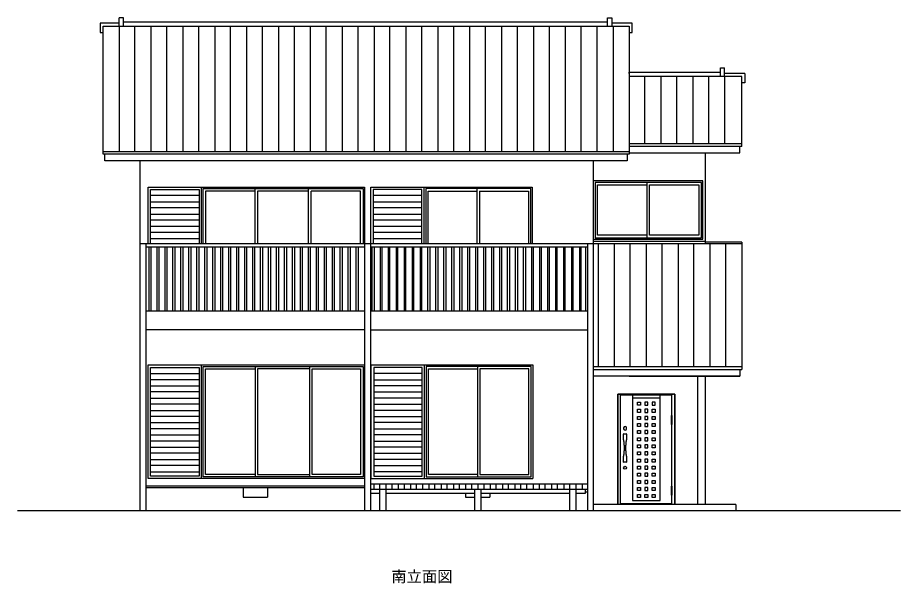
# Model space of a CAD drawing. Units: millimetres at full size, sheet at 1:100; details may follow other scales. Extents: x -23044 to 20228, y -21538 to 15874.
# Drawn here: x 5827 to 20228, y -6878 to 2342 of the extents above; entities that cross this region are included whole.
import ezdxf
from ezdxf.enums import TextEntityAlignment as Align

# ---------------------------------------------------------------- set-up
doc = ezdxf.new("R2010")
doc.units = ezdxf.units.MM
doc.header["$LTSCALE"] = 100
doc.layers.add('0-0', color=7, linetype='Continuous')
doc.styles.add('ＭＳ ゴシック', font='')
doc.styles.get('ＭＳ ゴシック').set_extended_font_data('MS Gothic')

msp = doc.modelspace()

# ---------------------------------------------------------------- linework, layer by layer
at = {"layer": '0-0'}
for p, q in [((7481.7, 2201.3), (7481.7, 2342.4)), ((7551.7, 2342.4), (7481.7, 2342.4)), ((7551.7, 2201.3), (7551.7, 2342.4)), ((7481.7, 2251.3), (7171.7, 2251.3)), ((7221.7, 2201.3), (15801.7, 2201.3)), ((15451.7, 2271.3), (7551.7, 2271.3)), ((15801.7, 2201.3), (15801.7, 115.7)), ((15801.7, 2101.3), (15851.7, 2101.3)), ((17291.7, 1382.3), (17291.7, 1523.4)), ((17291.7, 1523.4), (17361.7, 1523.4)), ((17361.7, 1382.3), (17361.7, 1523.4)), ((17641.7, 1382.3), (15801.7, 1382.3)), ((17691.7, 1432.3), (17361.7, 1432.3)), ((17641.7, 245.1), (17641.7, 1382.3)), ((15801.7, 290.7), (17641.7, 290.7)), ((7221.7, 161.3), (15801.7, 161.3)), ((17641.7, 245.1), (15801.7, 245.1)), ((17611.7, 137.9), (17611.7, 245.1)), ((7251.7, 8.5), (7251.7, 115.7)), ((15771.7, 8.5), (7251.7, 8.5)), ((7821.7, 8.5), (7821.7, -5693.7)), ((15221.7, -5693.7), (15221.7, 8.5)), ((15771.7, 115.7), (15771.7, 8.5)), ((15801.7, 137.9), (17611.7, 137.9)), ((17041.7, 137.9), (17041.7, -1343.7)), ((8826.7, -1343.7), (8826.7, -418.7)), ((12459.2, -1343.7), (12459.2, -418.7)), ((17006.7, -318.7), (15221.7, -318.7)), ((16094.2, -343.7), (16094.2, -1243.7)), ((7996.7, -1343.7), (7996.7, -458.7)), ((8851.7, -1343.7), (8851.7, -443.7)), ((9701.7, -1343.7), (9701.7, -443.7)), ((10571.7, -1343.7), (10571.7, -443.7)), ((10611.7, -483.7), (10611.7, -1343.7)), ((12419.2, -1343.7), (12419.2, -458.7)), ((13321.7, -1343.7), (13321.7, -443.7)), ((13361.7, -483.7), (13361.7, -1343.7)), ((17641.7, -1343.7), (7821.7, -1343.7)), ((7921.7, -5693.7), (7921.7, -1343.7)), ((7921.7, -1393.7), (11487.9, -1393.7)), ((11487.9, -1343.7), (11487.9, -5693.7)), ((11587.9, -5693.7), (11587.9, -1343.7)), ((11587.9, -1393.7), (15121.7, -1393.7)), ((15121.7, -1343.7), (15121.7, -5693.7)), ((17041.7, -1303.7), (15221.7, -1303.7)), ((17641.7, -1318.7), (17041.7, -1318.7)), ((17641.7, -1318.7), (17641.7, -3392.7)), ((11487.9, -2443.7), (7921.7, -2443.7)), ((15121.7, -2443.7), (11587.9, -2443.7)), ((11487.9, -2743.7), (7921.7, -2743.7)), ((11587.9, -2743.7), (15121.7, -2743.7)), ((8826.7, -5168.7), (8826.7, -3318.7)), ((9701.7, -3343.7), (9701.7, -5143.7)), ((10591.7, -3383.7), (9741.7, -3383.7)), ((10591.7, -5143.7), (10591.7, -3343.7)), ((11596.7, -3318.7), (14231.7, -3318.7)), ((11596.7, -5168.7), (11596.7, -3318.7)), ((12466.7, -5168.7), (12466.7, -3318.7)), ((12491.7, -3343.7), (12491.7, -5143.7)), ((13329.2, -3343.7), (13329.2, -5143.7)), ((14231.7, -3318.7), (14231.7, -5168.7)), ((17641.7, -3347.1), (15221.7, -3347.1)), ((15221.7, -3392.7), (17641.7, -3392.7)), ((17611.7, -3392.7), (17611.7, -3499.9)), ((17611.7, -3499.9), (15221.7, -3499.9)), ((15801.7, -3499.9), (17611.7, -3499.9)), ((16921.7, -5593.7), (16921.7, -3499.9)), ((17041.7, -3499.9), (17041.7, -5593.7)), ((16308.7, -3858.7), (15856.7, -3858.7)), ((16547.7, -5593.7), (16547.7, -3793.7)), ((16547.7, -3793.7), (16547.7, -5593.7)), ((16497.7, -5291.7), (16497.7, -4291.6)), ((15713.1, -4345.6), (15713.1, -4359.7)), ((15713.7, -4540.7), (15713.7, -4444.7)), ((15715.7, -4442.7), (15757.7, -4442.7)), ((15759.7, -4444.7), (15759.7, -4540.7)), ((15760.2, -4359.7), (15760.2, -4345.6)), ((15716, -4542.7), (15715.7, -4542.7)), ((15757.7, -4542.7), (15757.3, -4542.7)), ((15713.7, -4900.7), (15713.7, -4804.7)), ((15715.7, -4802.7), (15716, -4802.7)), ((15757.3, -4802.7), (15757.7, -4802.7)), ((15759.7, -4804.7), (15759.7, -4900.7)), ((15757.7, -4902.7), (15715.7, -4902.7)), ((15716.5, -4898.5), (15716.5, -4898.5)), ((9701.7, -5103.7), (8891.7, -5103.7)), ((11596.7, -5168.7), (14231.7, -5168.7)), ((12491.7, -5143.7), (14206.7, -5143.7)), ((15121.7, -5263.7), (11587.9, -5263.7)), ((11636, -5263.7), (11636, -5343.7)), ((11736, -5693.7), (11736, -5263.7)), ((11836, -5263.7), (11836, -5693.7)), ((11936, -5343.7), (11936, -5263.7)), ((12036, -5263.7), (12036, -5343.7)), ((12136, -5343.7), (12136, -5263.7)), ((12236, -5263.7), (12236, -5343.7)), ((12336, -5343.7), (12336, -5263.7)), ((12436, -5343.7), (12436, -5263.7)), ((12536, -5263.7), (12536, -5343.7)), ((12636, -5343.7), (12636, -5263.7)), ((12736, -5263.7), (12736, -5343.7)), ((12836, -5343.7), (12836, -5263.7)), ((12936, -5263.7), (12936, -5343.7)), ((13036, -5343.7), (13036, -5263.7)), ((13136, -5263.7), (13136, -5343.7)), ((13236, -5343.7), (13236, -5263.7)), ((13336, -5263.7), (13336, -5343.7)), ((13436, -5343.7), (13436, -5263.7)), ((13536, -5263.7), (13536, -5343.7)), ((13636, -5343.7), (13636, -5263.7)), ((13736, -5263.7), (13736, -5343.7)), ((13836, -5343.7), (13836, -5263.7)), ((13936, -5263.7), (13936, -5343.7)), ((14036, -5343.7), (14036, -5263.7)), ((14136, -5343.7), (14136, -5263.7)), ((14236, -5263.7), (14236, -5343.7)), ((14336, -5263.7), (14336, -5343.7)), ((14436, -5343.7), (14436, -5263.7)), ((14536, -5263.7), (14536, -5343.7)), ((14636, -5343.7), (14636, -5263.7)), ((14736, -5263.7), (14736, -5343.7)), ((14836, -5693.7), (14836, -5263.7)), ((14936, -5263.7), (14936, -5693.7)), ((15036, -5263.7), (15036, -5343.7)), ((11587.9, -5343.7), (15121.7, -5343.7)), ((11736, -5413.7), (11587.9, -5413.7)), ((13286, -5413.7), (11836, -5413.7)), ((13286, -5693.7), (13286, -5343.7)), ((13386, -5343.7), (13386, -5693.7)), ((14836, -5413.7), (13386, -5413.7)), ((15086, -5388.7), (15121.7, -5388.7)), ((17541.7, -5593.7), (15221.7, -5593.7)), ((17541.7, -5593.7), (17541.7, -5693.7)), ((5827.3, -5693.7), (20228.3, -5693.7))]:
    msp.add_line(p, q, dxfattribs=at)
at = {"layer": '0-0', "color": 4}
for p, q in [((7481.7, 2201.3), (7481.7, 161.3)), ((7741.7, 161.3), (7741.7, 2201.3)), ((8001.7, 2201.3), (8001.7, 161.3)), ((8261.7, 161.3), (8261.7, 2201.3)), ((8521.7, 2201.3), (8521.7, 161.3)), ((8781.7, 161.3), (8781.7, 2201.3)), ((9041.7, 2201.3), (9041.7, 161.3)), ((9301.7, 161.3), (9301.7, 2201.3)), ((9561.7, 2201.3), (9561.7, 161.3)), ((9821.7, 161.3), (9821.7, 2201.3)), ((10081.7, 2201.3), (10081.7, 161.3)), ((10341.7, 161.3), (10341.7, 2201.3)), ((10601.7, 2201.3), (10601.7, 161.3)), ((10861.7, 161.3), (10861.7, 2201.3)), ((11121.7, 2201.3), (11121.7, 161.3)), ((11381.7, 161.3), (11381.7, 2201.3)), ((11641.7, 2201.3), (11641.7, 161.3)), ((11901.7, 161.3), (11901.7, 2201.3)), ((12161.7, 2201.3), (12161.7, 161.3)), ((12421.7, 161.3), (12421.7, 2201.3)), ((12681.7, 2201.3), (12681.7, 161.3)), ((12941.7, 161.3), (12941.7, 2201.3)), ((13201.7, 2201.3), (13201.7, 161.3)), ((13461.7, 161.3), (13461.7, 2201.3)), ((13721.7, 2201.3), (13721.7, 161.3)), ((13981.7, 161.3), (13981.7, 2201.3)), ((14241.7, 2201.3), (14241.7, 161.3)), ((14501.7, 161.3), (14501.7, 2201.3)), ((14761.7, 2201.3), (14761.7, 161.3)), ((15021.7, 161.3), (15021.7, 2201.3)), ((15281.7, 161.3), (15281.7, 2201.3)), ((15541.7, 2201.3), (15541.7, 161.3)), ((16061.7, 290.7), (16061.7, 1382.3)), ((16321.7, 1382.3), (16321.7, 290.7)), ((16581.7, 290.7), (16581.7, 1382.3)), ((16841.7, 1382.3), (16841.7, 290.7)), ((17101.7, 290.7), (17101.7, 1382.3)), ((17361.7, 1382.3), (17361.7, 290.7)), ((8786.7, -558.7), (7996.7, -558.7)), ((12419.2, -558.7), (11629.2, -558.7)), ((7996.7, -658.7), (8786.7, -658.7)), ((11629.2, -658.7), (12419.2, -658.7)), ((8786.7, -758.7), (7996.7, -758.7)), ((7996.7, -858.7), (8786.7, -858.7)), ((12419.2, -758.7), (11629.2, -758.7)), ((11629.2, -858.7), (12419.2, -858.7)), ((8786.7, -958.7), (7996.7, -958.7)), ((12419.2, -958.7), (11629.2, -958.7)), ((7996.7, -1058.7), (8786.7, -1058.7)), ((11629.2, -1058.7), (12419.2, -1058.7)), ((8786.7, -1158.7), (7996.7, -1158.7)), ((7996.7, -1258.7), (8786.7, -1258.7)), ((12419.2, -1158.7), (11629.2, -1158.7)), ((11629.2, -1258.7), (12419.2, -1258.7)), ((7971.7, -2443.7), (7971.7, -1393.7)), ((8001.7, -1393.7), (8001.7, -2443.7)), ((8101.7, -2443.7), (8101.7, -1393.7)), ((8131.7, -1393.7), (8131.7, -2443.7)), ((8231.7, -2443.7), (8231.7, -1393.7)), ((8261.7, -1393.7), (8261.7, -2443.7)), ((8361.7, -2443.7), (8361.7, -1393.7)), ((8391.7, -1393.7), (8391.7, -2443.7)), ((8491.7, -2443.7), (8491.7, -1393.7)), ((8521.7, -1393.7), (8521.7, -2443.7)), ((8621.7, -2443.7), (8621.7, -1393.7)), ((8651.7, -1393.7), (8651.7, -2443.7)), ((8751.7, -2443.7), (8751.7, -1393.7)), ((8781.7, -1393.7), (8781.7, -2443.7)), ((8881.7, -2443.7), (8881.7, -1393.7)), ((8911.7, -1393.7), (8911.7, -2443.7)), ((9011.7, -2443.7), (9011.7, -1393.7)), ((9041.7, -1393.7), (9041.7, -2443.7)), ((9141.7, -2443.7), (9141.7, -1393.7)), ((9171.7, -1393.7), (9171.7, -2443.7)), ((9271.7, -2443.7), (9271.7, -1393.7)), ((9301.7, -1393.7), (9301.7, -2443.7)), ((9401.7, -2443.7), (9401.7, -1393.7)), ((9431.7, -1393.7), (9431.7, -2443.7)), ((9531.7, -2443.7), (9531.7, -1393.7)), ((9561.7, -1393.7), (9561.7, -2443.7)), ((9661.7, -2443.7), (9661.7, -1393.7)), ((9691.7, -1393.7), (9691.7, -2443.7)), ((9791.7, -2443.7), (9791.7, -1393.7)), ((9821.7, -1393.7), (9821.7, -2443.7)), ((9921.7, -2443.7), (9921.7, -1393.7)), ((9951.7, -1393.7), (9951.7, -2443.7)), ((10051.7, -2443.7), (10051.7, -1393.7)), ((10081.7, -1393.7), (10081.7, -2443.7)), ((10181.7, -2443.7), (10181.7, -1393.7)), ((10211.7, -1393.7), (10211.7, -2443.7)), ((10311.7, -2443.7), (10311.7, -1393.7)), ((10341.7, -1393.7), (10341.7, -2443.7)), ((10441.7, -2443.7), (10441.7, -1393.7)), ((10471.7, -1393.7), (10471.7, -2443.7)), ((10571.7, -2443.7), (10571.7, -1393.7)), ((10601.7, -1393.7), (10601.7, -2443.7)), ((10701.7, -2443.7), (10701.7, -1393.7)), ((10731.7, -1393.7), (10731.7, -2443.7)), ((10831.7, -2443.7), (10831.7, -1393.7)), ((10861.7, -1393.7), (10861.7, -2443.7)), ((10961.7, -2443.7), (10961.7, -1393.7)), ((10991.7, -1393.7), (10991.7, -2443.7)), ((11091.7, -2443.7), (11091.7, -1393.7)), ((11121.7, -1393.7), (11121.7, -2443.7)), ((11221.7, -2443.7), (11221.7, -1393.7)), ((11251.7, -1393.7), (11251.7, -2443.7)), ((11351.7, -2443.7), (11351.7, -1393.7)), ((11381.7, -1393.7), (11381.7, -2443.7)), ((11611.7, -2443.7), (11611.7, -1393.7)), ((11641.7, -1393.7), (11641.7, -2443.7)), ((11741.7, -1393.7), (11741.7, -2443.7)), ((11771.7, -2443.7), (11771.7, -1393.7)), ((11871.7, -1393.7), (11871.7, -2443.7)), ((11901.7, -2443.7), (11901.7, -1393.7)), ((12001.7, -1393.7), (12001.7, -2443.7)), ((12031.7, -2443.7), (12031.7, -1393.7)), ((12131.7, -1393.7), (12131.7, -2443.7)), ((12161.7, -2443.7), (12161.7, -1393.7)), ((12261.7, -1393.7), (12261.7, -2443.7)), ((12291.7, -2443.7), (12291.7, -1393.7)), ((12391.7, -1393.7), (12391.7, -2443.7)), ((12421.7, -2443.7), (12421.7, -1393.7)), ((12521.7, -2443.7), (12521.7, -1393.7)), ((12551.7, -1393.7), (12551.7, -2443.7)), ((12651.7, -2443.7), (12651.7, -1393.7)), ((12681.7, -1393.7), (12681.7, -2443.7)), ((12781.7, -2443.7), (12781.7, -1393.7)), ((12811.7, -1393.7), (12811.7, -2443.7)), ((12911.7, -2443.7), (12911.7, -1393.7)), ((12941.7, -1393.7), (12941.7, -2443.7)), ((13041.7, -2443.7), (13041.7, -1393.7)), ((13071.7, -1393.7), (13071.7, -2443.7)), ((13171.7, -2443.7), (13171.7, -1393.7)), ((13201.7, -1393.7), (13201.7, -2443.7)), ((13301.7, -2443.7), (13301.7, -1393.7)), ((13331.7, -1393.7), (13331.7, -2443.7)), ((13431.7, -2443.7), (13431.7, -1393.7)), ((13461.7, -1393.7), (13461.7, -2443.7)), ((13561.7, -2443.7), (13561.7, -1393.7)), ((13591.7, -1393.7), (13591.7, -2443.7)), ((13691.7, -2443.7), (13691.7, -1393.7)), ((13721.7, -1393.7), (13721.7, -2443.7)), ((13821.7, -2443.7), (13821.7, -1393.7)), ((13851.7, -1393.7), (13851.7, -2443.7)), ((13951.7, -2443.7), (13951.7, -1393.7)), ((13981.7, -1393.7), (13981.7, -2443.7)), ((14081.7, -2443.7), (14081.7, -1393.7)), ((14111.7, -1393.7), (14111.7, -2443.7)), ((14211.7, -1393.7), (14211.7, -2443.7)), ((14241.7, -2443.7), (14241.7, -1393.7)), ((14341.7, -1393.7), (14341.7, -2443.7)), ((14371.7, -2443.7), (14371.7, -1393.7)), ((14471.7, -1393.7), (14471.7, -2443.7)), ((14501.7, -2443.7), (14501.7, -1393.7)), ((14601.7, -1393.7), (14601.7, -2443.7)), ((14631.7, -2443.7), (14631.7, -1393.7)), ((14731.7, -1393.7), (14731.7, -2443.7)), ((14761.7, -2443.7), (14761.7, -1393.7)), ((14861.7, -1393.7), (14861.7, -2443.7)), ((14891.7, -2443.7), (14891.7, -1393.7)), ((14991.7, -1393.7), (14991.7, -2443.7)), ((15021.7, -2443.7), (15021.7, -1393.7)), ((15090.8, -1393.7), (15090.8, -2443.7)), ((15301.7, -3347.1), (15301.7, -1343.7)), ((15561.7, -1343.7), (15561.7, -3347.1)), ((15821.7, -3347.1), (15821.7, -1343.7)), ((16081.7, -1343.7), (16081.7, -3347.1)), ((16341.7, -3347.1), (16341.7, -1343.7)), ((16601.7, -1343.7), (16601.7, -3347.1)), ((16861.7, -3347.1), (16861.7, -1343.7)), ((17121.7, -1343.7), (17121.7, -3347.1)), ((17381.7, -3347.1), (17381.7, -1343.7)), ((7996.7, -3458.7), (8786.7, -3458.7)), ((8786.7, -3558.7), (7996.7, -3558.7)), ((12426.7, -3458.7), (11636.7, -3458.7)), ((11636.7, -3558.7), (12426.7, -3558.7)), ((7996.7, -3658.7), (8786.7, -3658.7)), ((12426.7, -3658.7), (11636.7, -3658.7)), ((8786.7, -3758.7), (7996.7, -3758.7)), ((7996.7, -3858.7), (8786.7, -3858.7)), ((11636.7, -3758.7), (12426.7, -3758.7)), ((12426.7, -3858.7), (11636.7, -3858.7)), ((8786.7, -3958.7), (7996.7, -3958.7)), ((11636.7, -3958.7), (12426.7, -3958.7)), ((7996.7, -4058.7), (8786.7, -4058.7)), ((8786.7, -4158.7), (7996.7, -4158.7)), ((12426.7, -4058.7), (11636.7, -4058.7)), ((11636.7, -4158.7), (12426.7, -4158.7)), ((7996.7, -4258.7), (8786.7, -4258.7)), ((12426.7, -4258.7), (11636.7, -4258.7)), ((8786.7, -4358.7), (7996.7, -4358.7)), ((7996.7, -4458.7), (8786.7, -4458.7)), ((11636.7, -4358.7), (12426.7, -4358.7)), ((12426.7, -4458.7), (11636.7, -4458.7)), ((8786.7, -4558.7), (7996.7, -4558.7)), ((11636.7, -4558.7), (12426.7, -4558.7)), ((7996.7, -4658.7), (8786.7, -4658.7)), ((12426.7, -4658.7), (11636.7, -4658.7)), ((8786.7, -4758.7), (7996.7, -4758.7)), ((7996.7, -4858.7), (8786.7, -4858.7)), ((11636.7, -4758.7), (12426.7, -4758.7)), ((12426.7, -4858.7), (11636.7, -4858.7)), ((8786.7, -4958.7), (7996.7, -4958.7)), ((11636.7, -4958.7), (12426.7, -4958.7)), ((7996.7, -5058.7), (8786.7, -5058.7)), ((12426.7, -5058.7), (11636.7, -5058.7)), ((11487.9, -5293.7), (7921.7, -5293.7)), ((11487.9, -5323.7), (7921.7, -5323.7)), ((9504.8, -5323.7), (9504.8, -5473.7)), ((9904.8, -5323.7), (9904.8, -5473.7)), ((13132.4, -5413.7), (13132.4, -5473.7)), ((13532.4, -5413.7), (13532.4, -5473.7)), ((9504.8, -5473.7), (9904.8, -5473.7)), ((13132.4, -5473.7), (13286, -5473.7)), ((13386, -5473.7), (13532.4, -5473.7))]:
    msp.add_line(p, q, dxfattribs=at)
at = {"layer": '0-0'}
for points in [[(15451.7, 2201.3), (15451.7, 2342.4), (15521.7, 2342.4), (15521.7, 2201.3)], [(7171.7, 2251.3), (7171.7, 2101.3), (7221.7, 2101.3)], [(15801.7, 115.7), (7221.7, 115.7), (7221.7, 2201.3)], [(15851.7, 2101.3), (15851.7, 2251.3), (15521.7, 2251.3)], [(15801.7, 1432.3), (15801.7, 1452.3), (17291.7, 1452.3)], [(17691.7, 1432.3), (17691.7, 1282.3), (17641.7, 1282.3)], [(7956.7, -1343.7), (7956.7, -418.7), (11486.7, -418.7), (11486.7, -1343.7)], [(11589.2, -1343.7), (11589.2, -418.7), (14224.2, -418.7), (14224.2, -1343.7)], [(15221.7, -1268.7), (17006.7, -1268.7), (17006.7, -318.7)], [(16094.2, -1203.7), (15286.7, -1203.7), (15286.7, -383.7), (16094.2, -383.7)], [(7996.7, -458.7), (8786.7, -458.7), (8786.7, -1343.7)], [(8851.7, -443.7), (11461.7, -443.7), (11461.7, -1343.7)], [(9701.7, -483.7), (8891.7, -483.7), (8891.7, -1343.7)], [(10567.7, -483.7), (9741.7, -483.7), (9741.7, -1343.7)], [(11421.7, -1343.7), (11421.7, -483.7), (10618.2, -483.7)], [(12419.2, -458.7), (11629.2, -458.7), (11629.2, -1343.7)], [(14199.2, -1343.7), (14199.2, -443.7), (12484.2, -443.7), (12484.2, -1343.7)], [(12524.2, -1343.7), (12524.2, -483.7), (13321.7, -483.7)], [(13361.7, -483.7), (14159.2, -483.7), (14159.2, -1343.7)], [(8891.7, -5103.7), (8891.7, -3383.7), (9701.7, -3383.7)], [(9741.7, -3383.7), (9741.7, -5103.7), (10591.7, -5103.7)], [(14206.7, -5143.7), (14206.7, -3343.7), (12491.7, -3343.7)], [(13329.2, -5103.7), (12531.7, -5103.7), (12531.7, -3383.7), (13329.2, -3383.7)], [(15616.7, -4994.6), (15616.7, -3793.7), (16526.7, -3793.7)], [(16547.7, -3793.7), (15616.7, -3793.7), (15616.7, -5593.7), (15616.7, -3793.7)], [(15659.7, -3808.7), (15659.7, -5578.7), (16497.7, -5578.7), (16497.7, -5442.7)], [(16497.7, -4140.6), (16497.7, -3808.7), (15659.7, -3808.7)], [(15856.7, -3808.7), (15856.7, -5528.7), (16308.7, -5528.7), (16308.7, -3808.7)], [(15086, -5343.7), (15086, -5413.7), (14936, -5413.7)]]:
    msp.add_lwpolyline(points, dxfattribs=at)
for points in [[(16981.7, -343.7), (15246.7, -343.7), (15246.7, -1243.7), (16981.7, -1243.7)], [(16134.2, -383.7), (16941.7, -383.7), (16941.7, -1203.7), (16134.2, -1203.7)], [(7956.7, -3318.7), (11486.7, -3318.7), (11486.7, -5168.7), (7956.7, -5168.7)], [(7996.7, -3358.7), (8786.7, -3358.7), (8786.7, -5128.7), (7996.7, -5128.7)], [(8851.7, -5143.7), (8851.7, -3343.7), (11461.7, -3343.7), (11461.7, -5143.7)], [(10631.7, -3383.7), (11421.7, -3383.7), (11421.7, -5103.7), (10631.7, -5103.7)], [(12426.7, -3358.7), (11636.7, -3358.7), (11636.7, -5128.7), (12426.7, -5128.7)], [(14166.7, -5103.7), (14166.7, -3383.7), (13369.2, -3383.7), (13369.2, -5103.7)], [(15938.3, -3925), (15988.3, -3925), (15988.3, -3975), (15938.3, -3975)], [(16058.3, -3975), (16108.3, -3975), (16108.3, -3925), (16058.3, -3925)], [(16178.3, -3975), (16228.3, -3975), (16228.3, -3925), (16178.3, -3925)], [(15938.3, -4040.9), (15988.3, -4040.9), (15988.3, -4090.9), (15938.3, -4090.9)], [(15938.3, -4156.8), (15988.3, -4156.8), (15988.3, -4206.8), (15938.3, -4206.8)], [(16058.3, -4090.9), (16108.3, -4090.9), (16108.3, -4040.9), (16058.3, -4040.9)], [(16058.3, -4206.8), (16108.3, -4206.8), (16108.3, -4156.8), (16058.3, -4156.8)], [(16178.3, -4040.9), (16228.3, -4040.9), (16228.3, -4090.9), (16178.3, -4090.9)], [(16178.3, -4156.8), (16228.3, -4156.8), (16228.3, -4206.8), (16178.3, -4206.8)], [(16504.7, -4291.6), (16504.7, -4140.6), (16490.7, -4140.6), (16490.7, -4291.6)], [(15938.3, -4272.7), (15988.3, -4272.7), (15988.3, -4322.7), (15938.3, -4322.7)], [(16058.3, -4322.7), (16108.3, -4322.7), (16108.3, -4272.7), (16058.3, -4272.7)], [(16178.3, -4272.7), (16228.3, -4272.7), (16228.3, -4322.7), (16178.3, -4322.7)], [(15938.3, -4388.6), (15988.3, -4388.6), (15988.3, -4438.6), (15938.3, -4438.6)], [(16058.3, -4438.6), (16108.3, -4438.6), (16108.3, -4388.6), (16058.3, -4388.6)], [(16178.3, -4388.6), (16228.3, -4388.6), (16228.3, -4438.6), (16178.3, -4438.6)], [(15938.3, -4504.5), (15988.3, -4504.5), (15988.3, -4554.5), (15938.3, -4554.5)], [(16058.3, -4554.5), (16108.3, -4554.5), (16108.3, -4504.5), (16058.3, -4504.5)], [(16178.3, -4504.5), (16228.3, -4504.5), (16228.3, -4554.5), (16178.3, -4554.5)], [(15938.3, -4620.4), (15988.3, -4620.4), (15988.3, -4670.4), (15938.3, -4670.4)], [(15938.3, -4736.3), (15988.3, -4736.3), (15988.3, -4786.3), (15938.3, -4786.3)], [(16058.3, -4670.4), (16108.3, -4670.4), (16108.3, -4620.4), (16058.3, -4620.4)], [(16058.3, -4786.3), (16108.3, -4786.3), (16108.3, -4736.3), (16058.3, -4736.3)], [(16178.3, -4620.4), (16228.3, -4620.4), (16228.3, -4670.4), (16178.3, -4670.4)], [(16178.3, -4736.3), (16228.3, -4736.3), (16228.3, -4786.3), (16178.3, -4786.3)], [(15938.3, -4852.2), (15988.3, -4852.2), (15988.3, -4902.2), (15938.3, -4902.2)], [(16058.3, -4902.2), (16108.3, -4902.2), (16108.3, -4852.2), (16058.3, -4852.2)], [(16178.3, -4852.2), (16228.3, -4852.2), (16228.3, -4902.2), (16178.3, -4902.2)], [(15938.3, -4968.1), (15988.3, -4968.1), (15988.3, -5018.1), (15938.3, -5018.1)], [(16058.3, -5018.1), (16108.3, -5018.1), (16108.3, -4968.1), (16058.3, -4968.1)], [(16178.3, -4968.1), (16228.3, -4968.1), (16228.3, -5018.1), (16178.3, -5018.1)], [(15938.3, -5084), (15988.3, -5084), (15988.3, -5134), (15938.3, -5134)], [(16058.3, -5134), (16108.3, -5134), (16108.3, -5084), (16058.3, -5084)], [(16178.3, -5084), (16228.3, -5084), (16228.3, -5134), (16178.3, -5134)], [(15938.3, -5199.9), (15988.3, -5199.9), (15988.3, -5249.9), (15938.3, -5249.9)], [(15938.3, -5315.8), (15988.3, -5315.8), (15988.3, -5365.8), (15938.3, -5365.8)], [(16058.3, -5249.9), (16108.3, -5249.9), (16108.3, -5199.9), (16058.3, -5199.9)], [(16058.3, -5365.8), (16108.3, -5365.8), (16108.3, -5315.8), (16058.3, -5315.8)], [(16178.3, -5199.9), (16228.3, -5199.9), (16228.3, -5249.9), (16178.3, -5249.9)], [(16178.3, -5315.8), (16228.3, -5315.8), (16228.3, -5365.8), (16178.3, -5365.8)], [(16504.7, -5442.7), (16504.7, -5291.7), (16490.7, -5291.7), (16490.7, -5442.7)], [(15938.3, -5431.7), (15988.3, -5431.7), (15988.3, -5481.7), (15938.3, -5481.7)], [(16058.3, -5431.7), (16108.3, -5431.7), (16108.3, -5481.7), (16058.3, -5481.7)], [(16178.3, -5431.7), (16228.3, -5431.7), (16228.3, -5481.7), (16178.3, -5481.7)]]:
    msp.add_lwpolyline(points, close=True, dxfattribs=at)
msp.add_circle((15736.7, -4993.6), 23.6, dxfattribs=at)
for centre, radius, start, end in [((15736.7, -4345.6), 23.6, 0, 180), ((15736.7, -4359.7), 23.6, 180, 0), ((15715.7, -4444.7), 2, 90, 180), ((15757.7, -4444.7), 2, 0, 90), ((15715.7, -4540.7), 2, 180, 270), ((15448.7, -4604.5), 274.4, 9.36063, 13.15043), ((15408.8, -4608.2), 314.4, 356.97536, 8.8372), ((16064.6, -4608.2), 314.4, 171.1628, 183.02464), ((16024.7, -4604.5), 274.4, 166.84957, 170.63937), ((15757.7, -4540.7), 2, 270, 0), ((15408.8, -4737.2), 314.4, 351.1628, 3.02464), ((16444.2, -4672.7), 723, 178.12436, 181.87564), ((16542.5, -4675.9), 821.4, 176.43218, 178.12436), ((16542.5, -4669.5), 821.4, 181.87564, 183.56782), ((16064.6, -4737.2), 314.4, 176.97536, 188.8372), ((14930.9, -4675.9), 821.4, 1.87564, 3.56782), ((14930.9, -4669.5), 821.4, 356.43218, 358.12436), ((15029.2, -4672.7), 723, 358.12436, 1.87564), ((15715.7, -4804.7), 2, 90, 180), ((15448.7, -4740.8), 274.4, 346.84957, 350.63937), ((16024.7, -4740.8), 274.4, 189.36063, 193.15043), ((15757.7, -4804.7), 2, 0, 90), ((15715.7, -4900.7), 2, 180, 270), ((15757.7, -4900.7), 2, 270, 0)]:
    msp.add_arc(centre, radius, start, end, dxfattribs=at)

# ---------------------------------------------------------------- texts
at = {"layer": '0-0', "color": 4, "style": 'ＭＳ ゴシック'}
msp.add_text('南立面図', height=183.3, dxfattribs=at).set_placement((11923.1, -6913.2), align=Align.BOTTOM_LEFT)

doc.saveas('drawing.dxf')
